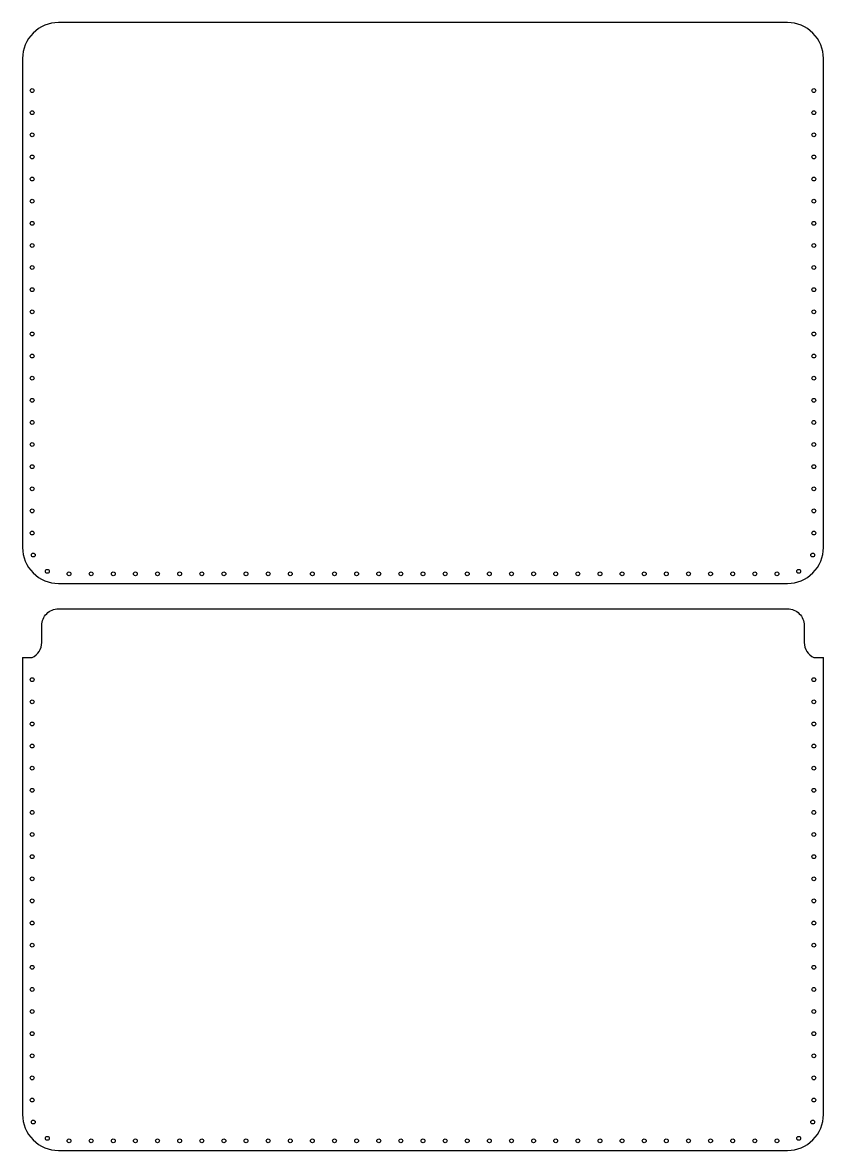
# Model space of a CAD drawing. Header units: millimetres. Extents: x 2108 to 2420, y 1646 to 2085.
import ezdxf

# ---------------------------------------------------------------- set-up
doc = ezdxf.new("R2010")
doc.units = ezdxf.units.MM

# ---------------------------------------------------------------- blocks, each defined once
blk = doc.blocks.new('*U2')
blk.add_circle((0, 0), 0.75)
blk = doc.blocks.new('*U3')
at = {"color": 0, "linetype": 'ByBlock', "lineweight": -2, "transparency": 16777216}
for p, rotation in [((2111.87, 2058.65), 270), ((2416.37, 2058.65), 89.99999999999991), ((2111.87, 2050.03), 270), ((2416.37, 2050.03), 89.99999999999991), ((2111.87, 2041.41), 270), ((2416.37, 2041.41), 89.99999999999991), ((2111.87, 2032.8), 270), ((2416.37, 2032.8), 89.99999999999991), ((2111.87, 2024.18), 270), ((2416.37, 2024.18), 89.99999999999991), ((2111.87, 2015.56), 270), ((2416.37, 2015.56), 89.99999999999991), ((2111.87, 2006.94), 270), ((2416.37, 2006.94), 89.99999999999991), ((2111.87, 1998.32), 270), ((2416.37, 1998.32), 89.99999999999991), ((2111.87, 1989.71), 270), ((2416.37, 1989.71), 89.99999999999991), ((2111.87, 1981.09), 270), ((2416.37, 1981.09), 89.99999999999991), ((2111.87, 1972.47), 270), ((2416.37, 1972.47), 89.99999999999991), ((2111.87, 1963.85), 270), ((2416.37, 1963.85), 89.99999999999991), ((2111.87, 1955.23), 270), ((2416.37, 1955.23), 89.99999999999991), ((2111.87, 1946.62), 270), ((2416.37, 1946.62), 89.99999999999991), ((2111.87, 1938), 270), ((2416.37, 1938), 89.99999999999991), ((2111.87, 1929.38), 270), ((2416.37, 1929.38), 89.99999999999991), ((2111.87, 1920.76), 270), ((2416.37, 1920.76), 89.99999999999991), ((2111.87, 1912.14), 270), ((2416.37, 1912.14), 89.99999999999991), ((2111.87, 1903.53), 270), ((2416.37, 1903.53), 89.99999999999991), ((2111.87, 1894.91), 270), ((2416.37, 1894.91), 89.99999999999991), ((2111.87, 1886.29), 270), ((2416.37, 1886.29), 89.99999999999991), ((2112.3, 1877.71), 286.6424939289449), ((2415.94, 1877.71), 73.35750607105516), ((2117.76, 1871.37), 334.8154756529883), ((2410.48, 1871.37), 25.18452434701169)]:
    blk.add_blockref('*U2', p, dxfattribs=dict(at, rotation=rotation))
for p in [(2126.23, 1870.4), (2134.85, 1870.4), (2143.47, 1870.4), (2152.08, 1870.4), (2160.7, 1870.4), (2169.32, 1870.4), (2177.94, 1870.4), (2186.56, 1870.4), (2195.17, 1870.4), (2203.79, 1870.4), (2212.41, 1870.4), (2221.03, 1870.4), (2229.64, 1870.4), (2238.26, 1870.4), (2246.88, 1870.4), (2255.5, 1870.4), (2264.12, 1870.4), (2272.73, 1870.4), (2281.35, 1870.4), (2289.97, 1870.4), (2298.59, 1870.4), (2307.21, 1870.4), (2315.82, 1870.4), (2324.44, 1870.4), (2333.06, 1870.4), (2341.68, 1870.4), (2350.3, 1870.4), (2358.91, 1870.4), (2367.53, 1870.4), (2376.15, 1870.4), (2384.77, 1870.4), (2393.39, 1870.4), (2402, 1870.4)]:
    blk.add_blockref('*U2', p, dxfattribs=at)

msp = doc.modelspace()

# ---------------------------------------------------------------- linework, layer by layer
msp.add_lwpolyline([(2406.12, 2085.15), (2122.12, 2085.15, 0.414214), (2108.12, 2071.15), (2108.12, 1880.65, 0.414214), (2122.12, 1866.65), (2406.12, 1866.65, 0.414214), (2420.12, 1880.65), (2420.12, 2071.15, 0.414214)], format="xyb", close=True)
for points in [[(2108.12, 1837.77), (2111.87, 1837.77, 0.291336), (2115.62, 1843.66), (2115.62, 1850.27, -0.414214), (2122.12, 1856.77), (2406.12, 1856.77, -0.414214), (2412.62, 1850.27), (2412.62, 1843.66, 0.291336), (2416.37, 1837.77), (2420.12, 1837.77)], [(2108.12, 1837.77), (2108.12, 1659.77, 0.414214), (2122.12, 1645.77), (2406.12, 1645.77, 0.414214), (2420.12, 1659.77), (2420.12, 1837.77)]]:
    msp.add_lwpolyline(points, format="xyb")
for centre in [(2111.87, 1829.16), (2416.37, 1829.16), (2111.87, 1820.54), (2416.37, 1820.54), (2111.87, 1811.92), (2416.37, 1811.92), (2111.87, 1803.3), (2416.37, 1803.3), (2111.87, 1794.68), (2416.37, 1794.68), (2111.87, 1786.07), (2416.37, 1786.07), (2111.87, 1777.45), (2416.37, 1777.45), (2111.87, 1768.83), (2416.37, 1768.83), (2111.87, 1760.21), (2416.37, 1760.21), (2111.87, 1751.59), (2416.37, 1751.59), (2111.87, 1742.98), (2416.37, 1742.98), (2111.87, 1734.36), (2416.37, 1734.36), (2111.87, 1725.74), (2416.37, 1725.74), (2111.87, 1717.12), (2416.37, 1717.12), (2111.87, 1708.5), (2416.37, 1708.5), (2111.87, 1699.89), (2416.37, 1699.89), (2111.87, 1691.27), (2416.37, 1691.27), (2111.87, 1682.65), (2416.37, 1682.65), (2111.87, 1674.03), (2416.37, 1674.03), (2111.87, 1665.41), (2416.37, 1665.41), (2112.3, 1656.84), (2415.94, 1656.84), (2117.76, 1650.5), (2126.23, 1649.52), (2134.85, 1649.52), (2143.47, 1649.52), (2152.08, 1649.52), (2160.7, 1649.52), (2169.32, 1649.52), (2177.94, 1649.52), (2186.56, 1649.52), (2195.17, 1649.52), (2203.79, 1649.52), (2212.41, 1649.52), (2221.03, 1649.52), (2229.64, 1649.52), (2238.26, 1649.52), (2246.88, 1649.52), (2255.5, 1649.52), (2264.12, 1649.52), (2272.73, 1649.52), (2281.35, 1649.52), (2289.97, 1649.52), (2298.59, 1649.52), (2307.21, 1649.52), (2315.82, 1649.52), (2324.44, 1649.52), (2333.06, 1649.52), (2341.68, 1649.52), (2350.3, 1649.52), (2358.91, 1649.52), (2367.53, 1649.52), (2376.15, 1649.52), (2384.77, 1649.52), (2393.39, 1649.52), (2402, 1649.52), (2410.48, 1650.5)]:
    msp.add_circle(centre, 0.75)

# ---------------------------------------------------------------- block references
msp.add_blockref('*U3', (0, 0))

doc.saveas('drawing.dxf')
